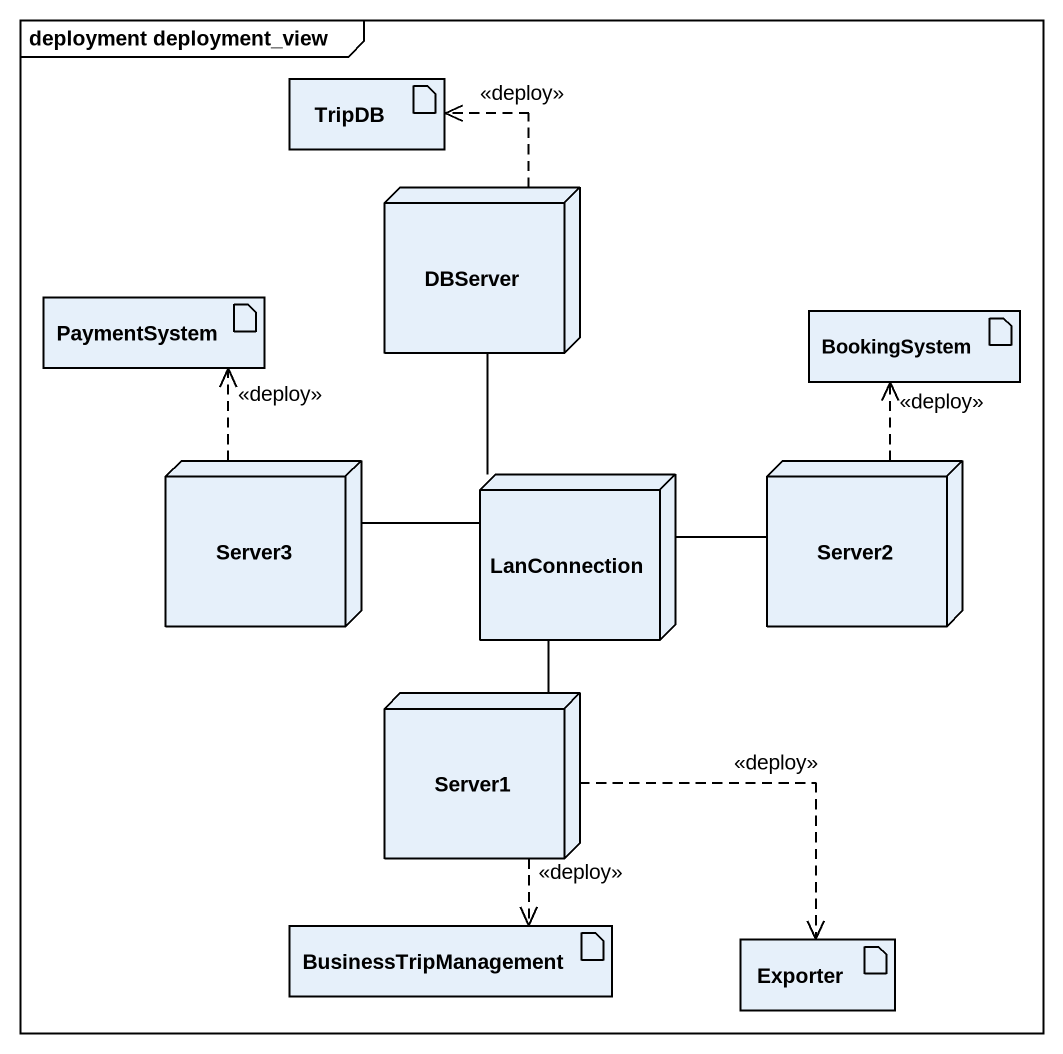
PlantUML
@startuml
mainframe deployment deployment_view
artifact TripDB
node DBServer
artifact PaymentSystem
artifact BookingSystem
node Server3
node LanConnection
node Server2
node Server1
artifact BusinessTripManagement
artifact Exporter
DBServer .up.> TripDB : <<deploy>>
Server3 .up.> PaymentSystem : <<deploy>>
LanConnection -up- DBServer
LanConnection -left- Server3
LanConnection -right- Server2
LanConnection -- Server1
Server2 .up.> BookingSystem : <<deploy>>
Server1 ..> BusinessTripManagement : <<deploy>>
Server1 .right.> Exporter : <<deploy>>
@enduml
